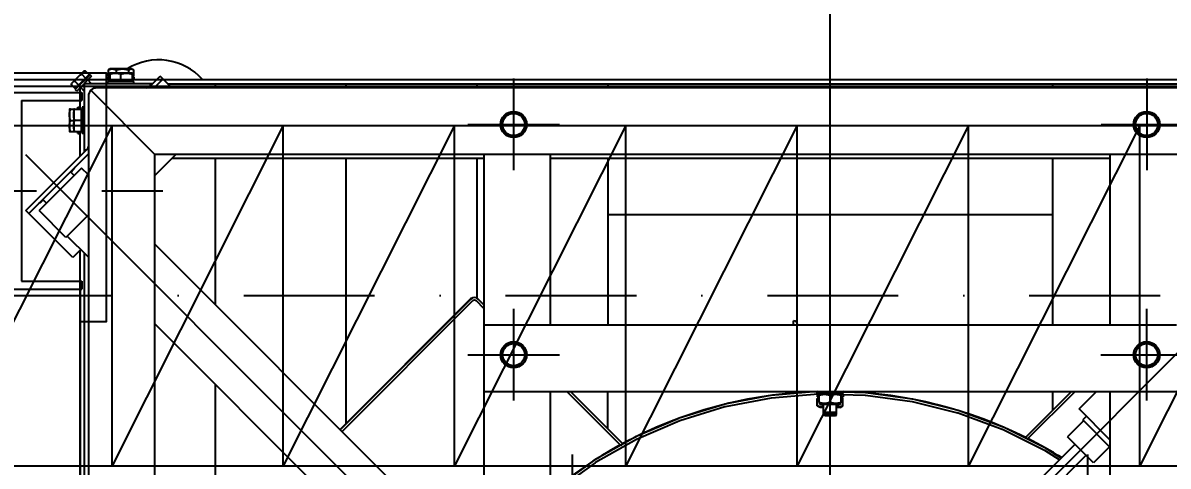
# Model space of a CAD drawing. Extents: x 0 to 21025, y 0 to 14850.
# Drawn here: x 12272 to 13148, y 5900 to 6239 of the extents above; entities that cross this region are included whole.
import ezdxf
from ezdxf import colors
from ezdxf.entities.mleader import LeaderData, LeaderLine
from ezdxf.math import Vec2, Vec3

# ---------------------------------------------------------------- set-up
doc = ezdxf.new("R2010")
doc.units = 0
doc.header["$LTSCALE"] = 200
doc.header["$MEASUREMENT"] = 0
doc.header["$PDMODE"] = 35
doc.header["$PDSIZE"] = 5
doc.linetypes.add('CENTER', pattern=[2, 1.25, -0.25, 0.25, -0.25])
doc.linetypes.add('DASHDOT', pattern=[1, 0.5, -0.25, 0, -0.25])
for name, color, linetype in [('CENTRO', 1, 'DASHDOT'), ('DIM', 1, 'Continuous'), ('FRL2', 2, 'Continuous'), ('M3', 3, 'Continuous'), ('M4', 4, 'Continuous'), ('MC1', 8, 'CENTER')]:
    doc.layers.add(name, color=color, linetype=linetype)
doc.styles.add('ROMANS', font='romans.shx')
doc.dimstyles.new('CEMI-1. 25', dxfattribs={"dimscale": 25, "dimtxt": 2.5, "dimasz": 2.5, "dimexe": 1, "dimexo": 1, "dimtad": 1, "dimdec": 0, "dimtxsty": 'ROMANS', "dimcen": 0, "dimclrd": 1, "dimclre": 1, "dimclrt": 3, "dimadec": 0, "dimazin": 2, "dimtfac": 1, "dimtdec": 0, "dimtmove": 0, "dimatfit": 3, "dimfxl": 1.25, "dimlwd": -1, "dimlwe": -1, "dimarcsym": 1})

# ---------------------------------------------------------------- blocks, each defined once
blk = doc.blocks.new('ghfgh')
at = {"layer": 'M3'}
for p, q in [((13187.72, -9883.25), (13177.93, -9893.04)), ((13191.45, -9886.17), (13180.84, -9896.78)), ((13192.23, -9886.24), (13180.91, -9897.55)), ((13193.36, -9887.37), (13182.04, -9898.69)), ((13185.89, -9885.9), (13185.87, -9885.91)), ((13185.87, -9885.91), (13188.79, -9888.83)), ((13188.8, -9888.82), (13185.89, -9885.9)), ((13187.72, -9883.25), (13188.53, -9883.25)), ((13188.53, -9883.25), (13191.45, -9886.17)), ((13191.45, -9886.17), (13188.53, -9883.25)), ((13190.6, -9887.87), (13190.17, -9887.44)), ((13193.36, -9887.37), (13192.23, -9886.24)), ((13205.77, -9888.22), (13207.27, -9888.22)), ((13205.77, -9888.22), (13205.77, -9889.92)), ((13206.06, -9882.58), (13206.06, -9887.62)), ((13207.27, -9887.62), (13206.06, -9887.62)), ((13207.27, -9881.82), (13206.63, -9882.19)), ((13224.27, -9881.82), (13207.27, -9881.82)), ((13224.27, -9885), (13207.27, -9885)), ((13207.27, -9885.76), (13207.27, -9890.8)), ((13212.17, -9882.58), (13212.17, -9885)), ((13215.77, -9890.8), (13215.77, -9885.76)), ((13221.88, -9885), (13221.88, -9882.58)), ((13224.27, -9881.82), (13224.9, -9882.19)), ((13224.27, -9885.76), (13224.27, -9890.8)), ((13225.47, -9887.62), (13224.27, -9887.62)), ((13224.27, -9888.22), (13225.77, -9888.22)), ((13225.47, -9882.58), (13225.47, -9887.62)), ((13225.77, -9888.22), (13225.77, -9889.92)), ((13236.78, -9896.27), (13245.68, -9887.37)), ((13241.27, -9896.27), (13247.93, -9889.62)), ((13254.58, -9896.27), (13245.68, -9887.37)), ((13177.93, -9893.04), (13177.93, -9893.86)), ((13180.84, -9896.78), (13177.93, -9893.86)), ((13180.84, -9896.78), (13177.93, -9893.86)), ((13180.58, -9891.2), (13180.57, -9891.22)), ((13180.57, -9891.22), (13183.49, -9894.13)), ((13183.5, -9894.12), (13180.58, -9891.2)), ((13182.04, -9898.69), (13180.91, -9897.55)), ((13182.54, -9895.93), (13182.11, -9895.5)), ((13184.59, -9912.6), (13184.59, -9896.14)), ((13187.77, -9898.75), (13184.87, -9895.86)), ((13187.77, -9893.1), (13187.77, -9945.29)), ((13239.96, -9893.1), (13187.77, -9893.1)), ((13193.42, -9893.1), (13190.53, -9890.2)), ((13190.81, -9889.92), (13207.27, -9889.92)), ((13192.8, -9898.13), (13241.74, -9947.07)), ((14318.24, -9896.27), (13197.29, -9896.27)), ((13225.77, -9891.4), (13205.77, -9891.4)), ((13205.77, -9893.1), (13205.77, -9891.4)), ((13224.27, -9890.8), (13207.27, -9890.8)), ((13208.07, -9891.4), (13208.07, -9890.8)), ((13223.47, -9891.4), (13223.47, -9890.8)), ((13224.27, -9889.92), (13243.13, -9889.92)), ((13225.77, -9893.1), (13225.77, -9891.4)), ((13238.57, -9893.22), (13238.57, -9893.1)), ((13248.23, -9889.92), (14200.56, -9889.92)), ((13251.41, -9893.1), (14198.37, -9893.1)), ((13287.77, -9893.1), (13287.77, -9896.27)), ((13387.77, -9893.1), (13387.77, -9896.27)), ((13487.77, -9893.1), (13487.77, -9896.27)), ((13587.77, -9893.1), (13587.77, -9896.27)), ((13927.77, -9893.1), (13927.77, -9896.27)), ((13190.94, -9902.62), (13190.94, -11023.57)), ((13176.49, -9912.6), (13176.49, -9929.6)), ((13177.25, -9912.6), (13179.67, -9912.6)), ((13179.67, -9912.6), (13179.67, -9929.6)), ((13180.43, -9912.6), (13185.47, -9912.6)), ((13182.89, -9912.6), (13182.89, -9911.1)), ((13182.89, -9911.1), (13184.59, -9911.1)), ((13185.47, -9912.6), (13185.47, -9929.6)), ((13186.07, -9913.4), (13185.47, -9913.4)), ((13186.07, -9911.1), (13186.07, -9931.1)), ((13187.77, -9911.1), (13186.07, -9911.1)), ((13177.25, -9921.1), (13179.67, -9921.1)), ((13185.47, -9921.1), (13180.43, -9921.1)), ((13177.25, -9929.6), (13179.67, -9929.6)), ((13180.43, -9929.6), (13185.47, -9929.6)), ((13182.89, -9931.1), (13182.89, -9929.6)), ((13182.89, -9931.1), (13184.59, -9931.1)), ((13184.59, -9948.46), (13184.59, -9929.6)), ((13186.07, -9928.8), (13185.47, -9928.8)), ((13187.77, -9931.1), (13186.07, -9931.1)), ((13143.15, -9989.9), (13190.94, -9942.11)), ((13145.4, -9992.15), (13190.94, -9946.6)), ((13187.77, -9943.9), (13187.89, -9943.9)), ((13241.74, -10979.12), (13241.74, -9947.07)), ((14273.79, -9947.07), (13241.74, -9947.07)), ((13257.82, -9947.07), (13241.74, -9963.15)), ((13493.07, -9950.25), (13254.65, -9950.25)), ((13287.77, -9950.25), (13287.77, -10061.69)), ((13387.77, -9950.25), (13387.77, -10152.59)), ((13487.77, -9950.25), (13487.77, -10056.85)), ((13493.07, -9947.07), (13493.07, -10979.12)), ((13543.87, -9947.07), (13543.87, -10077.3)), ((13971.66, -9950.25), (13543.87, -9950.25)), ((13587.77, -9950.25), (13587.77, -10077.3)), ((13927.77, -9950.25), (13927.77, -9993.1)), ((13971.66, -9947.07), (13971.66, -10077.3)), ((13185.7, -9957.5), (13153.18, -9990.03)), ((13190.94, -9962.74), (13185.7, -9957.5)), ((13180.05, -9963.16), (13177.22, -9960.33)), ((13158.83, -9984.37), (13156, -9981.54)), ((13179.07, -10025.82), (13143.15, -9989.9)), ((13173.68, -10010.53), (13153.18, -9990.03)), ((13190.94, -9993.27), (13173.68, -10010.53)), ((13587.77, -9993.1), (13927.77, -9993.1)), ((13927.77, -9993.1), (13927.77, -10077.3)), ((13190.94, -10025.67), (13174.74, -10009.47)), ((13185.08, -10019.81), (13179.07, -10025.82)), ((13184.59, -10996.6), (13184.59, -10020.3)), ((13446.98, -10220.9), (13241.74, -10015.66)), ((13187.77, -10022.5), (13187.77, -11033.1)), ((13482.25, -10058.11), (13383.22, -10157.14)), ((13383.42, -10157.34), (13483.16, -10057.6)), ((13384.83, -10158.75), (13484.57, -10059.01)), ((13493.07, -10064.69), (13487.4, -10059.01)), ((13493.07, -10061.86), (13488.81, -10057.6)), ((13416.57, -10251.3), (13241.74, -10076.47)), ((13493.07, -10077.3), (14022.46, -10077.3)), ((13729.77, -10077.3), (13729.77, -10074.12)), ((13729.77, -10074.12), (13729.89, -10074.12)), ((13732.94, -10077.17), (13732.94, -10077.3)), ((13287.77, -10122.5), (13287.77, -10283.26)), ((13493.07, -10128.1), (14022.46, -10128.1)), ((13543.87, -10128.1), (13543.87, -10213.93)), ((13597.71, -10169.32), (13556.48, -10128.1)), ((13599.21, -10168), (13559.31, -10128.1)), ((13587.77, -10156.55), (13587.77, -10128.1)), ((13712.33, -10131.2), (13677.13, -10137.96)), ((13712.71, -10133.17), (13677.51, -10139.92)), ((13747.77, -10128.29), (13712.76, -10131.15)), ((13748.64, -10130.23), (13712.92, -10133.14)), ((13747.77, -10129.8), (13747.77, -10128.1)), ((13767.77, -10129.8), (13747.77, -10129.8)), ((13747.77, -10130.6), (13749.22, -10130.6)), ((13747.77, -10130.6), (13747.77, -10132.3)), ((13747.77, -10132.3), (13749.22, -10132.3)), ((13747.96, -10139.05), (13747.96, -10133.55)), ((13749.22, -10132.82), (13748.1, -10133.46)), ((13749.35, -10130.24), (13748.86, -10130.22)), ((13750.12, -10129.8), (13749.22, -10130.32)), ((13749.22, -10131.05), (13749.22, -10136.55)), ((13757.77, -10131.05), (13757.77, -10136.55)), ((13765.42, -10129.8), (13766.32, -10130.32)), ((13784.68, -10131.2), (13766.32, -10130.7)), ((13766.32, -10136.55), (13766.32, -10131.05)), ((13766.32, -10132.3), (13767.77, -10132.3)), ((13766.32, -10132.82), (13767.44, -10133.46)), ((13767.58, -10139.05), (13767.58, -10133.55)), ((13767.77, -10129.8), (13767.77, -10128.1)), ((13784.74, -10129.2), (13767.77, -10128.74)), ((13767.77, -10130.74), (13767.77, -10132.3)), ((13820.41, -10136.05), (13784.9, -10131.21)), ((13820.68, -10134.07), (13785.17, -10129.23)), ((13855.89, -10142.8), (13821.11, -10134.15)), ((13942.22, -10128.1), (13907.1, -10163.22)), ((13908.71, -10164.44), (13945.05, -10128.1)), ((13927.77, -10128.1), (13927.77, -10142.55)), ((13948, -10141.35), (13961.25, -10128.1)), ((13971.66, -10128.1), (13971.66, -10214)), ((13676.71, -10138.06), (13642.45, -10148.58)), ((13677.3, -10139.97), (13643.04, -10150.49)), ((13750.12, -10140.3), (13748.1, -10139.13)), ((13750.12, -10137.8), (13749.22, -10137.28)), ((13750.12, -10137.8), (13765.42, -10137.8)), ((13752.77, -10140.3), (13750.12, -10140.3)), ((13752.77, -10144.13), (13752.77, -10137.8)), ((13762.77, -10144.13), (13762.77, -10137.8)), ((13765.42, -10140.3), (13762.77, -10140.3)), ((13762.81, -10139.05), (13762.81, -10137.8)), ((13765.42, -10137.8), (13766.32, -10137.28)), ((13765.42, -10140.3), (13767.44, -10139.13)), ((13855.4, -10144.74), (13820.62, -10136.09)), ((13889.94, -10155.29), (13856.3, -10142.93)), ((13971.66, -10165.01), (13948, -10141.35)), ((13642.04, -10148.73), (13609.12, -10162.89)), ((13642.84, -10150.57), (13609.91, -10164.73)), ((13762.77, -10144.13), (13752.77, -10144.13)), ((13753.69, -10145.05), (13752.77, -10144.13)), ((13752.77, -10145.83), (13752.77, -10144.13)), ((13762.77, -10145.83), (13752.77, -10145.83)), ((13753.69, -10146.75), (13752.77, -10145.83)), ((13761.85, -10145.05), (13753.69, -10145.05)), ((13761.85, -10146.75), (13753.69, -10146.75)), ((13761.85, -10145.05), (13762.77, -10144.13)), ((13761.85, -10146.75), (13762.77, -10145.83)), ((13762.77, -10145.83), (13762.77, -10144.13)), ((13889.25, -10157.16), (13855.61, -10144.8)), ((13951.53, -10150.54), (13939.16, -10162.91)), ((13953.65, -10147), (13950.82, -10149.83)), ((13971.66, -10170.67), (13950.82, -10149.83)), ((13921.56, -10173.17), (13889.45, -10157.25)), ((13922.45, -10171.38), (13890.34, -10155.46)), ((13608.73, -10163.09), (13577.54, -10180.72)), ((13609.72, -10164.83), (13578.52, -10182.47)), ((13597.71, -10169.32), (13599.12, -10167.91)), ((13598.92, -10168.1), (13598.92, -10168.15)), ((13944.81, -10168.57), (13874.46, -10238.93)), ((13908.71, -10164.44), (13907.29, -10163.03)), ((13958.96, -10182.71), (13939.16, -10162.91)), ((13953.3, -10177.06), (13882.94, -10247.41)), ((13932.95, -10180.44), (13921.75, -10173.28)), ((13934.39, -10178.99), (13922.82, -10171.59)), ((13971.33, -10170.34), (13958.96, -10182.71)), ((13577.17, -10180.96), (13548.06, -10201.87)), ((13578.34, -10182.58), (13549.23, -10203.49))]:
    blk.add_line(p, q, dxfattribs=at)
for centre, radius in [((13515.87, -9924.27), 10), ((13515.87, -9924.27), 8.5), ((13999.66, -9924.27), 10), ((13999.66, -9924.27), 8.5), ((13515.87, -10100.1), 10), ((13999.66, -10100.1), 10), ((13515.87, -10100.1), 8.5), ((13999.66, -10100.1), 8.5)]:
    blk.add_circle(centre, radius, dxfattribs=at)
for centre, radius, start, end in [((13244.59, -9919.92), 45, 41.81031, 122.14881), ((13197.29, -9902.62), 6.35, 90, 180), ((13235.52, -9893.22), 3.05, 270, 0), ((13187.89, -9940.85), 3.05, 270, 0), ((13485.79, -10061.64), 5, 112.31099, 135), ((13485.98, -10060.43), 4, 45, 135), ((13485.98, -10060.43), 2, 45, 135), ((13729.89, -10077.17), 3.05, 0, 90), ((13757.77, -10463.1), 335, 91.71058, 118.32408), ((13713.08, -10135.13), 4, 94.65517, 100.86207), ((13713.08, -10135.13), 2, 94.65517, 100.86207), ((13748.8, -10132.22), 2, 88.44828, 94.65517), ((13757.77, -10463.1), 335, 63.37994, 88.28942), ((13784.63, -10133.19), 2, 82.24138, 88.44828), ((13784.63, -10133.19), 4, 82.24138, 88.44828), ((13820.14, -10138.03), 4, 76.03448, 82.24138), ((13677.89, -10141.89), 4, 100.86207, 107.06897), ((13677.89, -10141.89), 2, 100.86207, 107.06897), ((13820.14, -10138.03), 2, 76.03448, 82.24138), ((13854.92, -10146.68), 4, 69.82759, 76.03448), ((13643.63, -10152.41), 4, 107.06897, 113.27586), ((13643.63, -10152.41), 2, 107.06897, 113.27586), ((13854.92, -10146.68), 2, 69.82759, 76.03448), ((13888.56, -10159.04), 2, 63.62069, 69.82759), ((13888.56, -10159.04), 4, 63.62069, 69.82759), ((13757.77, -10463.1), 335, 118.60604, 129.6795), ((13610.7, -10166.57), 4, 113.27586, 119.48276), ((13610.7, -10166.57), 2, 113.27586, 119.48276), ((13757.77, -10463.1), 335, 58.11261, 63.1672), ((13920.67, -10174.96), 2, 57.41379, 63.62069), ((13920.67, -10174.96), 4, 57.41379, 63.62069), ((13579.5, -10184.21), 4, 119.48276, 125.68966), ((13579.5, -10184.21), 2, 119.48276, 125.68966)]:
    blk.add_arc(centre, radius, start, end, dxfattribs=at)
for points, weights in [([(13184.5, -9886.47), (13185.13, -9886.16), (13185.87, -9885.91)], [1, 1.00447465467, 1]), ([(13185.89, -9885.9), (13185.89, -9885.4), (13185.96, -9885.01)], [1, 1.00447465467, 1]), ([(13187.64, -9883.33), (13188.03, -9883.25), (13188.53, -9883.25)], [1, 1.00447465467, 1]), ([(13206.06, -9882.58), (13207.7, -9881.82), (13209.12, -9881.82)], [1, 1.0379548493, 1]), ([(13206.63, -9882.19), (13206.36, -9882.35), (13206.06, -9882.58)], [1.01591922335, 1.01135923689, 1]), ([(13207.27, -9885), (13207.27, -9885), (13207.27, -9885.76)], [1, 1.0379548493, 1]), ([(13207.27, -9885.76), (13209.55, -9885), (13211.52, -9885)], [1, 1.0379548493, 1]), ([(13209.12, -9881.82), (13210.53, -9881.82), (13212.17, -9882.58)], [1, 1.0379548493, 1]), ([(13211.52, -9885), (13213.49, -9885), (13215.77, -9885.76)], [1, 1.0379548493, 1]), ([(13212.17, -9882.58), (13214.77, -9881.82), (13217.02, -9881.82)], [1, 1.0379548493, 1]), ([(13215.77, -9885.76), (13218.05, -9885), (13220.02, -9885)], [1, 1.0379548493, 1]), ([(13217.02, -9881.82), (13219.28, -9881.82), (13221.88, -9882.58)], [1, 1.0379548493, 1]), ([(13220.02, -9885), (13221.99, -9885), (13224.27, -9885.76)], [1, 1.0379548493, 1]), ([(13221.88, -9882.58), (13222.84, -9881.82), (13223.68, -9881.82)], [1, 1.0379548493, 1]), ([(13223.68, -9881.82), (13224.51, -9881.82), (13225.47, -9882.58)], [1, 1.0379548493, 1]), ([(13224.27, -9885.76), (13224.27, -9885), (13224.27, -9885)], [1, 1.03795484931, 1]), ([(13177.93, -9893.86), (13177.93, -9893.36), (13178, -9892.97)], [1, 1.00447465467, 1]), ([(13179.68, -9891.29), (13180.07, -9891.22), (13180.57, -9891.22)], [1, 1.00447465467, 1]), ([(13180.58, -9891.2), (13180.83, -9890.45), (13181.14, -9889.83)], [1, 1.00447465467, 1]), ([(13176.49, -9916.85), (13176.49, -9914.87), (13177.25, -9912.6)], [1, 1.0379548493, 1]), ([(13177.25, -9912.6), (13176.49, -9912.6), (13176.49, -9912.6)], [1, 1.0379548493, 1]), ([(13179.67, -9916.85), (13179.67, -9914.87), (13180.43, -9912.6)], [1, 1.0379548493, 1]), ([(13180.43, -9912.6), (13179.67, -9912.6), (13179.67, -9912.6)], [1, 1.03795484931, 1]), ([(13510.97, -9915.77), (13509.65, -9918.05), (13508.51, -9920.02)], [1, 1.0379548493, 1]), ([(13515.87, -9915.77), (13513.6, -9915.77), (13510.97, -9915.77)], [1, 1.03795484931, 1]), ([(13520.78, -9915.77), (13518.15, -9915.77), (13515.87, -9915.77)], [1, 1.03795484931, 1]), ([(13523.23, -9920.02), (13522.1, -9918.05), (13520.78, -9915.77)], [1, 1.0379548493, 1]), ([(13994.76, -9915.77), (13993.44, -9918.05), (13992.3, -9920.02)], [1, 1.0379548493, 1]), ([(13999.66, -9915.77), (13997.39, -9915.77), (13994.76, -9915.77)], [1, 1.03795484931, 1]), ([(14004.57, -9915.77), (14001.94, -9915.77), (13999.66, -9915.77)], [1, 1.03795484931, 1]), ([(14007.02, -9920.02), (14005.89, -9918.05), (14004.57, -9915.77)], [1, 1.0379548493, 1]), ([(13177.25, -9921.1), (13176.49, -9918.82), (13176.49, -9916.85)], [1, 1.0379548493, 1]), ([(13176.49, -9925.35), (13176.49, -9923.37), (13177.25, -9921.1)], [1, 1.0379548493, 1]), ([(13180.43, -9921.1), (13179.67, -9918.82), (13179.67, -9916.85)], [1, 1.0379548493, 1]), ([(13179.67, -9925.35), (13179.67, -9923.37), (13180.43, -9921.1)], [1, 1.0379548493, 1]), ([(13508.51, -9920.02), (13507.37, -9921.99), (13506.06, -9924.27)], [1, 1.0379548493, 1]), ([(13506.06, -9924.27), (13507.37, -9926.55), (13508.51, -9928.52)], [1, 1.0379548493, 1]), ([(13525.69, -9924.27), (13524.37, -9921.99), (13523.23, -9920.02)], [1, 1.0379548493, 1]), ([(13523.23, -9928.52), (13524.37, -9926.55), (13525.69, -9924.27)], [1, 1.0379548493, 1]), ([(13992.3, -9920.02), (13991.16, -9921.99), (13989.85, -9924.27)], [1, 1.0379548493, 1]), ([(13989.85, -9924.27), (13991.16, -9926.55), (13992.3, -9928.52)], [1, 1.0379548493, 1]), ([(14009.48, -9924.27), (14008.16, -9921.99), (14007.02, -9920.02)], [1, 1.0379548493, 1]), ([(14007.02, -9928.52), (14008.16, -9926.55), (14009.48, -9924.27)], [1, 1.0379548493, 1]), ([(13177.25, -9929.6), (13176.49, -9927.32), (13176.49, -9925.35)], [1, 1.0379548493, 1]), ([(13176.49, -9929.6), (13176.49, -9929.6), (13177.25, -9929.6)], [1, 1.03795484931, 1]), ([(13180.43, -9929.6), (13179.67, -9927.32), (13179.67, -9925.35)], [1, 1.0379548493, 1]), ([(13179.67, -9929.6), (13179.67, -9929.6), (13180.43, -9929.6)], [1, 1.0379548493, 1]), ([(13508.51, -9928.52), (13509.65, -9930.49), (13510.97, -9932.77)], [1, 1.0379548493, 1]), ([(13510.97, -9932.77), (13513.6, -9932.77), (13515.87, -9932.77)], [1, 1.0379548493, 1]), ([(13515.87, -9932.77), (13518.15, -9932.77), (13520.78, -9932.77)], [1, 1.0379548493, 1]), ([(13520.78, -9932.77), (13522.1, -9930.49), (13523.23, -9928.52)], [1, 1.0379548493, 1]), ([(13992.3, -9928.52), (13993.44, -9930.49), (13994.76, -9932.77)], [1, 1.0379548493, 1]), ([(13994.76, -9932.77), (13997.39, -9932.77), (13999.66, -9932.77)], [1, 1.0379548493, 1]), ([(13999.66, -9932.77), (14001.94, -9932.77), (14004.57, -9932.77)], [1, 1.0379548493, 1]), ([(14004.57, -9932.77), (14005.89, -9930.49), (14007.02, -9928.52)], [1, 1.0379548493, 1]), ([(13508.51, -10095.85), (13507.37, -10097.82), (13506.06, -10100.1)], [1, 1.0379548493, 1]), ([(13510.97, -10091.6), (13509.65, -10093.87), (13508.51, -10095.85)], [1, 1.0379548493, 1]), ([(13515.87, -10091.6), (13513.6, -10091.6), (13510.97, -10091.6)], [1, 1.03795484931, 1]), ([(13520.78, -10091.6), (13518.15, -10091.6), (13515.87, -10091.6)], [1, 1.03795484931, 1]), ([(13523.23, -10095.85), (13522.1, -10093.87), (13520.78, -10091.6)], [1, 1.0379548493, 1]), ([(13525.69, -10100.1), (13524.37, -10097.82), (13523.23, -10095.85)], [1, 1.0379548493, 1]), ([(13992.3, -10095.85), (13991.16, -10097.82), (13989.85, -10100.1)], [1, 1.0379548493, 1]), ([(13994.76, -10091.6), (13993.44, -10093.87), (13992.3, -10095.85)], [1, 1.0379548493, 1]), ([(13999.66, -10091.6), (13997.39, -10091.6), (13994.76, -10091.6)], [1, 1.03795484931, 1]), ([(14004.57, -10091.6), (14001.94, -10091.6), (13999.66, -10091.6)], [1, 1.03795484931, 1]), ([(14007.02, -10095.85), (14005.89, -10093.87), (14004.57, -10091.6)], [1, 1.0379548493, 1]), ([(14009.48, -10100.1), (14008.16, -10097.82), (14007.02, -10095.85)], [1, 1.0379548493, 1]), ([(13506.06, -10100.1), (13507.37, -10102.37), (13508.51, -10104.35)], [1, 1.0379548493, 1]), ([(13508.51, -10104.35), (13509.65, -10106.32), (13510.97, -10108.6)], [1, 1.0379548493, 1]), ([(13520.78, -10108.6), (13522.1, -10106.32), (13523.23, -10104.35)], [1, 1.0379548493, 1]), ([(13523.23, -10104.35), (13524.37, -10102.37), (13525.69, -10100.1)], [1, 1.0379548493, 1]), ([(13989.85, -10100.1), (13991.16, -10102.37), (13992.3, -10104.35)], [1, 1.0379548493, 1]), ([(13992.3, -10104.35), (13993.44, -10106.32), (13994.76, -10108.6)], [1, 1.0379548493, 1]), ([(14004.57, -10108.6), (14005.89, -10106.32), (14007.02, -10104.35)], [1, 1.0379548493, 1]), ([(14007.02, -10104.35), (14008.16, -10102.37), (14009.48, -10100.1)], [1, 1.0379548493, 1]), ([(13510.97, -10108.6), (13513.6, -10108.6), (13515.87, -10108.6)], [1, 1.0379548493, 1]), ([(13515.87, -10108.6), (13518.15, -10108.6), (13520.78, -10108.6)], [1, 1.0379548493, 1]), ([(13994.76, -10108.6), (13997.39, -10108.6), (13999.66, -10108.6)], [1, 1.0379548493, 1]), ([(13999.66, -10108.6), (14001.94, -10108.6), (14004.57, -10108.6)], [1, 1.0379548493, 1]), ([(13747.96, -10133.55), (13748.62, -10133.18), (13749.22, -10132.99)], [1, 1.035999735, 1.05559979804]), ([(13748.1, -10133.46), (13748.03, -10133.5), (13747.96, -10133.55)], [1.00803473449, 1.00412502877, 1]), ([(13749.22, -10131.05), (13753.49, -10129.61), (13757.77, -10131.05)], [1, 1.15804961504, 1]), ([(13757.77, -10131.05), (13762.04, -10129.61), (13766.32, -10131.05)], [1, 1.15804961504, 1]), ([(13766.32, -10132.95), (13766.91, -10133.14), (13767.58, -10133.55)], [1.05944125378, 1.03968543075, 1]), ([(13752.77, -10139.26), (13750.41, -10140.4), (13747.96, -10139.05)], [1.02032262636, 1.14713448794, 1]), ([(13747.96, -10139.05), (13748.03, -10139.09), (13748.1, -10139.13)], [1, 1.00412502877, 1.00803473449]), ([(13757.77, -10136.55), (13753.49, -10137.99), (13749.22, -10136.55)], [1, 1.15804961504, 1]), ([(13766.32, -10136.55), (13762.04, -10137.99), (13757.77, -10136.55)], [1, 1.15804961504, 1]), ([(13762.81, -10139.05), (13762.79, -10139.05), (13762.77, -10139.06)], [1, 1.00062429479, 1.00124332794]), ([(13767.58, -10139.05), (13765.2, -10140.49), (13762.81, -10139.05)], [1, 1.15804961504, 1])]:
    blk.add_rational_spline(points, weights, degree=2, dxfattribs=at)
for points, knots in [([(13180.59, -9956.95), (13180.57, -9956.97), (13180.56, -9956.99), (13180.41, -9957.15), (13180.25, -9957.42), (13179.87, -9958.04), (13179.63, -9958.43), (13179.05, -9959.25), (13178.7, -9959.67), (13178.34, -9960.03), (13178.11, -9960.27), (13177.85, -9960.49), (13177.59, -9960.7)], [-0.4769061, -0.4769061, -0.4769061, -0.4769061, -0.4592722, -0.4592722, -0.3086197, -0.3086197, -0.1543099, -0.1543099, 0, 0, 0, 0.0984534, 0.0984534, 0.0984534, 0.0984534]), ([(13156.38, -9981.91), (13156.17, -9982.17), (13155.94, -9982.43), (13155.71, -9982.66), (13155.35, -9983.02), (13154.93, -9983.37), (13154.11, -9983.96), (13153.71, -9984.2), (13153.1, -9984.57), (13152.83, -9984.74), (13152.66, -9984.88), (13152.65, -9984.9), (13152.63, -9984.91)], [-0.098383, -0.098383, -0.098383, -0.098383, 0, 0, 0, 0.1543099, 0.1543099, 0.3086197, 0.3086197, 0.4592722, 0.4592722, 0.4769061, 0.4769061, 0.4769061, 0.4769061])]:
    blk.add_open_spline(points, degree=3, knots=knots, dxfattribs=at)
at = {"layer": 'MC1', "ltscale": 10}
blk.add_line((13757.77, -11163.1), (13757.77, -9763.1), dxfattribs=at)
at = {"layer": 'MC1', "ltscale": 5}
for p, q in [((13838.39, -10283.48), (14273.39, -9848.48)), ((13578.15, -10382.47), (13143.15, -9947.48)), ((13560.98, -10356.2), (13560.98, -10176.2)), ((13954.66, -10356.31), (13954.66, -10176.31))]:
    blk.add_line(p, q, dxfattribs=at)
at = {"layer": 'MC1', "ltscale": 2.5}
for p, q in [((13515.87, -9889.27), (13515.87, -9959.27)), ((13999.87, -9889.27), (13999.87, -9959.27)), ((13480.87, -9924.27), (13550.87, -9924.27)), ((13964.87, -9924.27), (14034.87, -9924.27)), ((13515.87, -10065.1), (13515.87, -10135.1)), ((13999.66, -10065.1), (13999.66, -10135.1)), ((13480.87, -10100.1), (13550.87, -10100.1)), ((13964.66, -10100.1), (14034.66, -10100.1))]:
    blk.add_line(p, q, dxfattribs=at)
blk = doc.blocks.new('fgfgd')
at = {"layer": 'CENTRO'}
blk.add_line((1351.06, -29207.01), (-1136.35, -29207.01), dxfattribs=at)
at = {"layer": 'DIM'}
for p, q in [((-865.3, -29337.01), (-734.4, -29077.01)), ((-734.4, -29077.01), (-734.4, -29337.01)), ((-734.4, -29337.01), (-603.49, -29077.01)), ((-603.49, -29077.01), (-603.49, -29337.01)), ((-603.49, -29337.01), (-472.59, -29077.01)), ((-472.59, -29077.01), (-472.59, -29337.01)), ((-472.59, -29337.01), (-341.69, -29077.01)), ((-341.69, -29077.01), (-341.69, -29337.01)), ((-341.69, -29337.01), (-210.79, -29077.01)), ((-210.79, -29077.01), (-210.79, -29337.01)), ((-210.79, -29337.01), (-79.88, -29077.01)), ((-79.88, -29077.01), (-79.88, -29337.01)), ((-79.88, -29337.01), (51.02, -29077.01)), ((51.02, -29077.01), (51.02, -29337.01)), ((51.02, -29337.01), (181.92, -29077.01))]:
    blk.add_line(p, q, dxfattribs=at)
at = {"layer": 'M3'}
for p, q in [((1143.8, -29077.01), (-996.2, -29077.01)), ((1143.8, -29337.01), (-996.2, -29337.01)), ((1143.8, -29367.01), (-996.2, -29367.01))]:
    blk.add_line(p, q, dxfattribs=at)
blk = doc.blocks.new('i100x150')
at = {"layer": 'M3'}
for p, q in [((11792.77, -21520.1), (11892.77, -21520.1)), ((11792.77, -21520.1), (11792.77, -21526.1)), ((11892.77, -21520.1), (11892.77, -21526.1)), ((11792.77, -21526.1), (11838.77, -21526.1)), ((11838.77, -21526.1), (11838.77, -21664.1)), ((11846.77, -21526.1), (11892.77, -21526.1)), ((11846.77, -21526.1), (11846.77, -21664.1)), ((11792.77, -21664.1), (11838.77, -21664.1)), ((11792.77, -21670.1), (11792.77, -21664.1)), ((11846.77, -21664.1), (11892.77, -21664.1)), ((11892.77, -21664.1), (11892.77, -21670.1)), ((11792.77, -21670.1), (11892.77, -21670.1))]:
    blk.add_line(p, q, dxfattribs=at)
blk = doc.blocks.new('baseg')
at = {"layer": 'M4'}
blk.add_line((-43715.16, -27276.26), (-43715.16, -28386.26), dxfattribs=at)
blk.add_lwpolyline([(-43835.16, -27151.26), (-43835.16, -27111.26), (-43695.16, -27111.26), (-43695.16, -27301.26), (-43715.16, -27301.26)], dxfattribs=at)
at = {"layer": 'MC1'}
blk.add_line((-45998.49, -27201.26), (-43651.82, -27201.26), dxfattribs=at)
at = {"layer": 'M4'}
blk.add_blockref('i100x150', (-55606.73, -5606.16), dxfattribs=at)
blk = doc.blocks.new('jk')
at = {"layer": 'M4'}
blk.add_line((-48775.07, -24878.93), (-45575.07, -24878.93), dxfattribs=at)
at = {"layer": 'DIM'}
blk.add_blockref('baseg', (-2869.91, 2237.32), dxfattribs=at)
blk = doc.blocks.new('*D69')
at = {"layer": 'Defpoints', "color": 0, "transparency": 16777216}
for p in [(13856.08, 7781.34), (9225.72, 6995.46), (13856.08, 6013.17)]:
    blk.add_point(p, dxfattribs=at)
at = {"layer": 'DIM', "color": 1, "transparency": 16777216}
for p, q in [((9225.72, 7020.46), (9225.72, 7806.34)), ((13856.08, 6038.17), (13856.08, 7806.34)), ((9288.22, 7781.34), (13793.58, 7781.34))]:
    blk.add_line(p, q, dxfattribs=at)
for points in [[(9288.22, 7791.76), (9288.22, 7770.92), (9225.72, 7781.34)], [(13793.58, 7791.76), (13793.58, 7770.92), (13856.08, 7781.34)]]:
    blk.add_solid(points, dxfattribs=at)
at = {"layer": 'DIM', "color": 3, "transparency": 16777216, "insert": (11540.9, 7828.21), "char_height": 62.5, "attachment_point": 5, "style": 'ROMANS'}
blk.add_mtext('4630', dxfattribs=at)

msp = doc.modelspace()

# ---------------------------------------------------------------- block references
at = {"layer": 'DIM'}
for name, p in [('jk', (58901.15, 31074.39)), ('ghfgh', (-868.52, 16085.38))]:
    msp.add_blockref(name, p, dxfattribs=at)
at = {"layer": 'DIM', "rotation": 180}
msp.add_blockref('fgfgd', (12391.48, -23176.55), dxfattribs=at)

# ---------------------------------------------------------------- dimensions: what is measured, and where the dimension line sits
at = {"layer": 'DIM'}
dim = msp.add_linear_dim(base=(13856.08, 7781.34), p1=(9225.72, 6995.46), p2=(13856.08, 6013.17), dimstyle='CEMI-1. 25', dxfattribs=at)
dim.commit()
dim.dimension.update_dxf_attribs({"geometry": '*D69', "text_midpoint": (11540.9, 7828.21)})

# ---------------------------------------------------------------- leaders
at = {"layer": 'FRL2'}
ml = msp.add_multileader_mtext('Standard', dxfattribs=at)
ml.set_content('15', color=3)
ml.set_leader_properties(color=1)
ml.build(insert=Vec2(0, 0))
ml.multileader.update_dxf_attribs({"text_left_attachment_type": 6, "text_right_attachment_type": 6, "dogleg_length": 50, "arrow_head_size": 100})
ctx = ml.context
ctx.base_point, ctx.char_height, ctx.arrow_head_size, ctx.landing_gap_size, ctx.plane_origin = Vec3(12207.65, 7170.96), 100, 100, 0.09, Vec3(11542.36, 5480.46)
ctx.left_attachment, ctx.right_attachment = 6, 6
notes = []
notes.append((ctx, [(0, (1, 1, 0), (12157.65, 7170.96), (1, 0), 50, [(0, [(11542.36, 5480.46)], 0, [])])]))
ctx.mtext.insert, ctx.mtext.flow_direction = Vec3(12207.74, 7290.96), 5
ml = msp.add_multileader_mtext('Standard', dxfattribs=at)
ml.set_content('13', color=3)
ml.set_leader_properties(color=1)
ml.build(insert=Vec2(0, 0))
ml.multileader.update_dxf_attribs({"text_left_attachment_type": 6, "text_right_attachment_type": 6, "dogleg_length": 50, "arrow_head_size": 100})
ctx = ml.context
ctx.base_point, ctx.char_height, ctx.arrow_head_size, ctx.landing_gap_size, ctx.plane_origin = Vec3(12663.74, 7170.96), 100, 100, 0.09, Vec3(12256.86, 6190.46)
ctx.left_attachment, ctx.right_attachment = 6, 6
notes.append((ctx, [(0, (1, 1, 0), (12613.74, 7170.96), (1, 0), 50, [(0, [(12142.26, 6026.79)], 0, [])])]))
ctx.mtext.insert, ctx.mtext.flow_direction = Vec3(12663.83, 7290.96), 5
for ctx, leaders in notes:
    for number, flags, end, landing, length, lines in leaders:
        leader = LeaderData()
        leader.index, (leader.has_last_leader_line, leader.has_dogleg_vector, leader.attachment_direction) = number, flags
        leader.last_leader_point, leader.dogleg_vector, leader.dogleg_length = Vec3(end), Vec3(landing), length
        for number, points, colour, breaks in lines:
            line = LeaderLine()
            line.index, line.vertices, line.color, line.breaks = number, Vec3.list(points), colors.encode_raw_color(colour), breaks
            leader.lines.append(line)
        ctx.leaders.append(leader)

doc.saveas('drawing.dxf')
